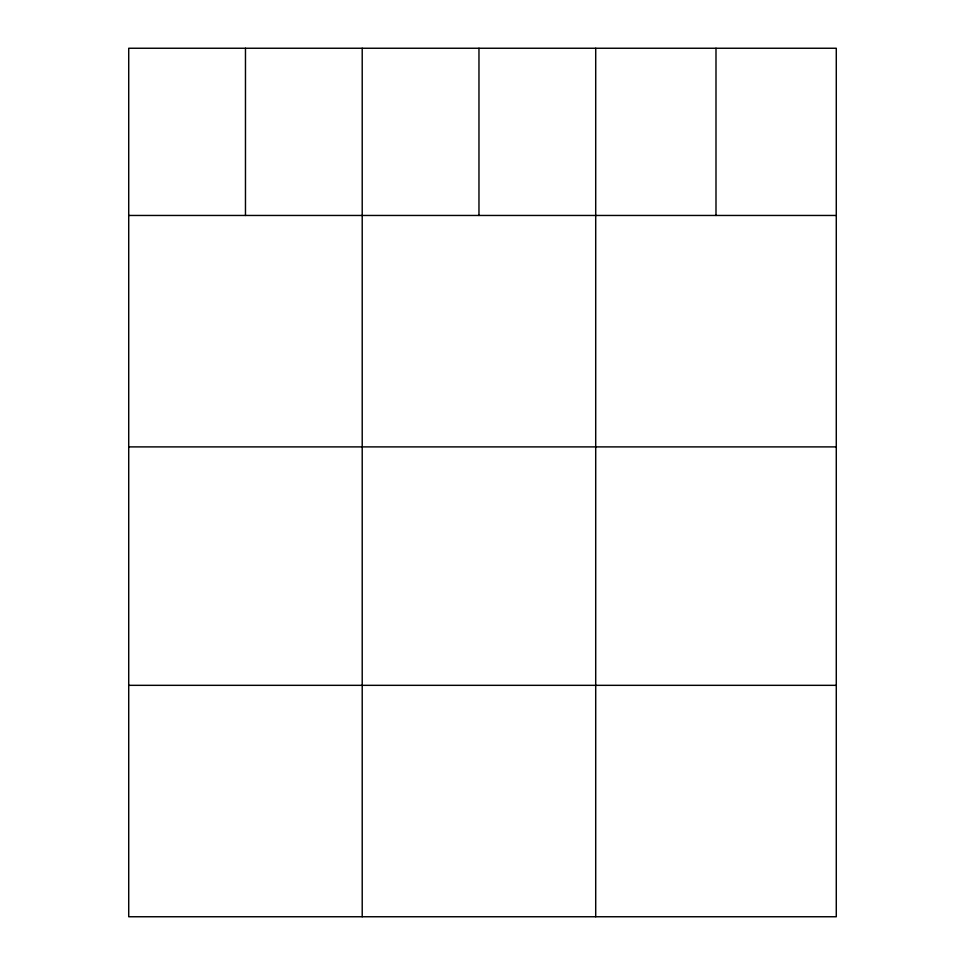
<?xml version="1.0" encoding="UTF-8"?>
<svg xmlns="http://www.w3.org/2000/svg" width="965" height="965" viewBox="0 0 965 965"><rect width="100%" height="100%" fill="white"/><g stroke="black" fill="none" stroke-linecap="round" stroke-linejoin="round"><path stroke-width="1.45" d="M836.281 215.46L836.281 916.75L128.719 916.75L128.719 48.25L836.281 48.25L836.281 215.46L128.719 215.46M128.719 446.892L836.281 446.892M128.719 685.331L836.281 685.331M715.994 48.25L715.994 215.46M595.707 48.25L595.707 916.75M478.966 48.25L478.966 215.46M362.213 48.25L362.213 916.75M245.472 48.25L245.472 215.46"/></g></svg>
